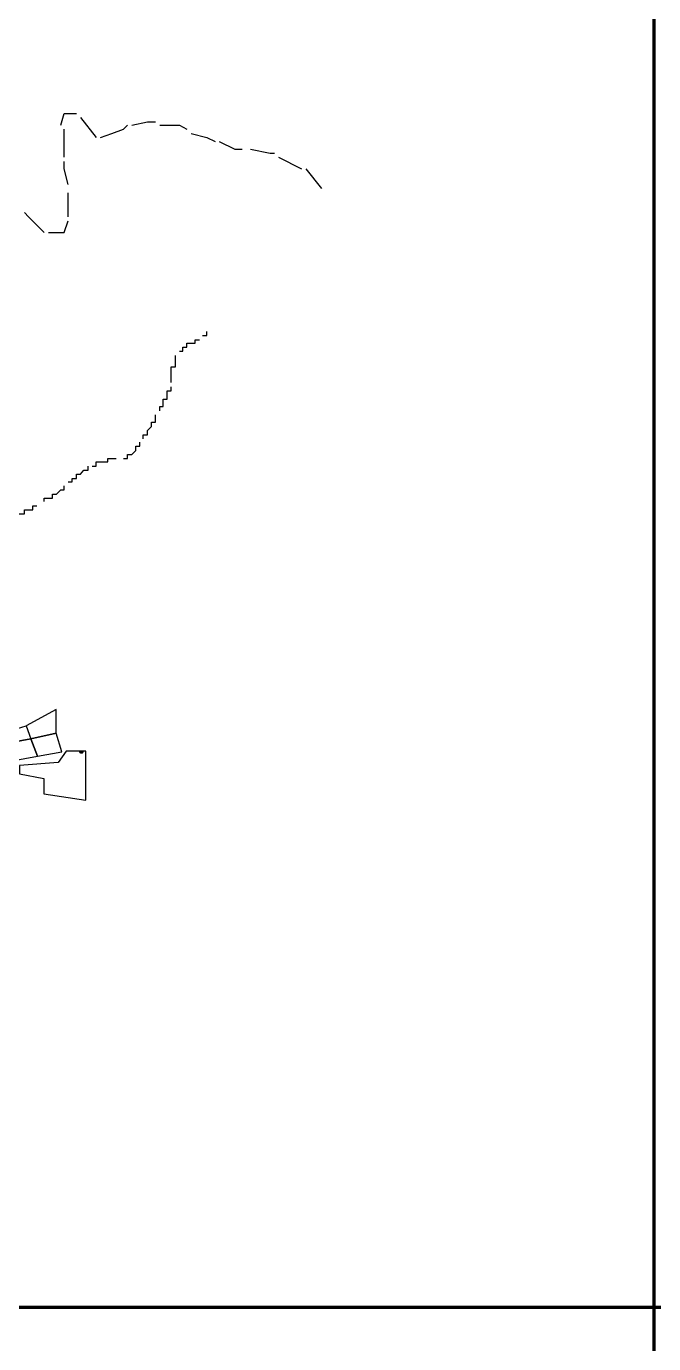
# Model space of a CAD drawing. Header units: millimetres. Extents: x -3588 to 75209, y -3737 to 38254.
# Drawn here: x 19411.2 to 19626, y 33223.9 to 33674.4 of the extents above; entities that cross this region are included whole.
import ezdxf

# ---------------------------------------------------------------- set-up
doc = ezdxf.new("R2010")
doc.units = ezdxf.units.MM
doc.layers.add('P', color=253, linetype='Continuous')

msp = doc.modelspace()

# ---------------------------------------------------------------- linework, layer by layer
at = {"color": 10}
for p, q in [((19430.867, 33426.195), (19429.372, 33426.178)), ((19430.636, 33425.987), (19429.61, 33425.976)), ((19430.417, 33425.784), (19429.827, 33425.778))]:
    msp.add_line(p, q, dxfattribs=at)
at = {"color": 254}
for points in [[(19404.77, 33429.279), (19406.43, 33423.228), (19415.077, 33424.799), (19412.835, 33430.705), (19404.77, 33429.279), (19412.835, 33430.705), (19415.077, 33424.799), (19423.433, 33426.317), (19421.483, 33432.683), (19412.835, 33430.705), (19421.483, 33432.683), (19421.483, 33440.718), (19411.21, 33435.21), (19412.835, 33430.705), (19404.77, 33429.279), (19403.773, 33432.914), (19411.21, 33435.21)], [(19408.873, 33421.553), (19408.873, 33418.701), (19417.234, 33417.172), (19417.234, 33411.874), (19431.612, 33409.735), (19431.612, 33426.546), (19424.882, 33426.546), (19422.129, 33422.572), (19408.873, 33421.553)]]:
    msp.add_lwpolyline(points, dxfattribs=at)
at = {"layer": 'P', "const_width": 1.2}
msp.add_lwpolyline([(19626.12, 27357.842), (19626.062, 36428.766)], dxfattribs=at)
at = {"layer": 'P', "color": 254}
for points in [[(19423.03, 33640.584), (19424.166, 33644.537), (19428.407, 33644.537)], [(19429.815, 33643.129), (19435.177, 33636.343)], [(19436.585, 33636.343), (19440.538, 33637.767), (19444.491, 33639.176), (19445.899, 33640.584)], [(19447.308, 33640.584), (19452.685, 33641.704), (19455.501, 33641.704)], [(19456.91, 33640.584), (19463.679, 33640.584), (19466.224, 33639.176)], [(19424.166, 33629.573), (19424.166, 33630.982), (19424.166, 33639.176)], [(19467.632, 33637.767), (19473.01, 33636.343), (19475.826, 33634.935)], [(19477.234, 33634.935), (19482.596, 33632.39), (19485.14, 33632.39)], [(19487.957, 33632.39), (19494.743, 33630.982), (19496.151, 33630.982)], [(19425.575, 33620.259), (19424.166, 33625.621), (19424.166, 33628.165)], [(19497.559, 33629.573), (19505.465, 33625.621)], [(19506.873, 33625.621), (19512.235, 33618.851)], [(19425.575, 33609.249), (19425.575, 33616.018), (19425.575, 33617.443)], [(19410.611, 33610.657), (19412.035, 33609.249), (19417.397, 33603.888)], [(19418.805, 33603.888), (19424.166, 33603.888), (19425.575, 33607.84)], [(19471.585, 33568.599), (19473.01, 33568.599), (19473.01, 33570.008)], [(19463.679, 33563.238), (19464.816, 33563.238), (19464.816, 33564.646), (19466.224, 33564.646), (19466.224, 33566.055), (19467.632, 33566.055), (19469.057, 33566.055), (19469.057, 33567.191), (19470.465, 33567.191)], [(19460.863, 33552.516), (19460.863, 33553.636), (19460.863, 33555.044), (19460.863, 33556.469), (19460.863, 33557.877), (19462.271, 33557.877), (19462.271, 33559.285), (19462.271, 33560.405), (19462.271, 33561.83)], [(19456.91, 33542.913), (19456.91, 33544.322), (19458.046, 33544.322), (19458.046, 33545.73), (19458.046, 33546.866), (19459.454, 33546.866), (19459.454, 33548.275), (19459.454, 33549.683), (19460.863, 33549.683), (19460.863, 33551.091)], [(19451.26, 33533.311), (19451.26, 33534.719), (19452.685, 33534.719), (19452.685, 33536.144), (19454.093, 33537.552), (19454.093, 33538.96), (19455.501, 33538.96), (19455.501, 33540.081), (19455.501, 33541.505)], [(19444.491, 33526.542), (19445.899, 33526.542), (19445.899, 33527.95), (19447.308, 33527.95), (19448.732, 33529.358), (19448.732, 33530.767), (19450.14, 33530.767), (19450.14, 33532.191)], [(19425.575, 33518.636), (19426.983, 33518.636), (19426.983, 33519.756), (19428.407, 33519.756), (19428.407, 33521.18), (19429.815, 33521.18), (19430.936, 33522.589), (19432.36, 33522.589), (19432.36, 33523.997)], [(19433.768, 33523.997), (19435.177, 33523.997), (19435.177, 33525.405), (19436.585, 33525.405), (19437.721, 33525.405), (19439.13, 33525.405), (19439.13, 33526.542), (19440.538, 33526.542), (19441.946, 33526.542)], [(19417.397, 33511.866), (19417.397, 33512.986), (19418.805, 33512.986), (19420.213, 33512.986), (19420.213, 33514.395), (19421.622, 33514.395), (19423.03, 33515.819), (19424.166, 33515.819), (19424.166, 33517.227)], [(19408.082, 33506.217), (19408.082, 33507.625), (19409.491, 33507.625), (19410.611, 33507.625), (19410.611, 33509.034), (19412.035, 33509.034), (19413.444, 33509.034), (19413.444, 33510.442), (19414.852, 33510.442)]]:
    msp.add_lwpolyline(points, dxfattribs=at)
at = {"layer": 'P', "color": 254, "const_width": 1.2}
msp.add_lwpolyline([(11361.594, 33236.293), (26562.224, 33236.293)], dxfattribs=at)

doc.saveas('drawing.dxf')
